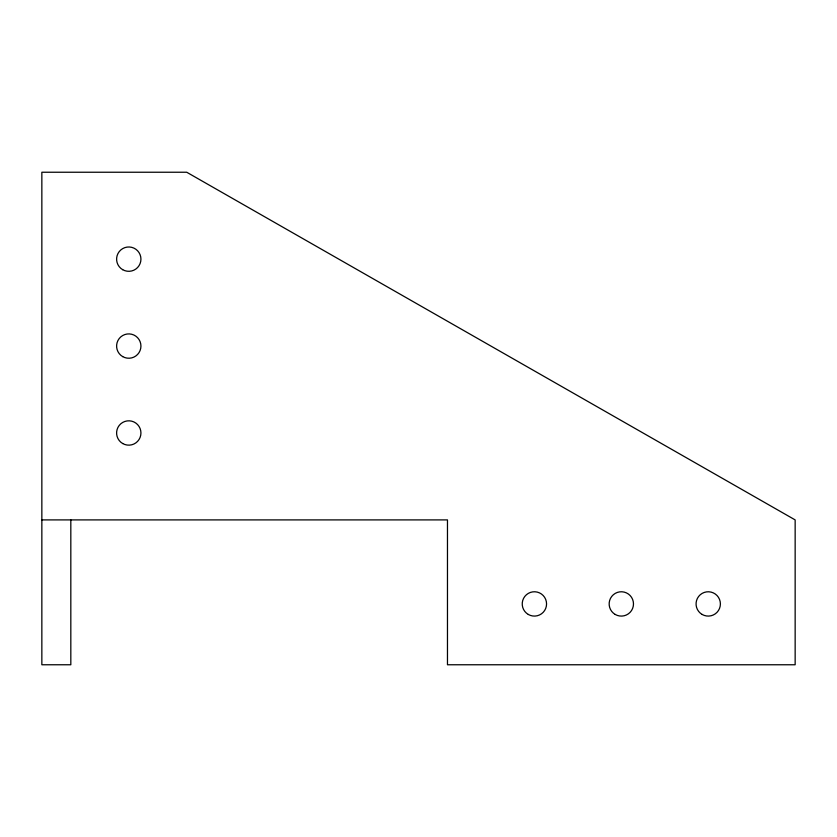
<?xml version="1.0" encoding="UTF-8"?>
<svg xmlns="http://www.w3.org/2000/svg" width="837" height="837" viewBox="0 0 837 837"><rect width="100%" height="100%" fill="white"/><g stroke="black" fill="none" stroke-linecap="round" stroke-linejoin="round"><path stroke-width="1.26" d="M41.85 519.903L447.471 519.903L447.471 664.766L795.15 664.766L795.15 519.903L186.714 172.234L41.85 172.234L41.85 664.766L70.821 664.766L70.821 519.903M702.149 614.463A12.168 12.168 0 0 0 720.395 603.927A12.168 12.168 0 0 0 702.149 593.391A12.168 12.168 0 0 0 702.149 614.463M615.226 614.463A12.168 12.168 0 0 0 633.483 603.927A12.168 12.168 0 0 0 615.226 593.391A12.168 12.168 0 0 0 615.226 614.463M528.304 614.463A12.168 12.168 0 0 0 546.561 603.927A12.168 12.168 0 0 0 528.304 593.391A12.168 12.168 0 0 0 528.304 614.463M122.683 443.526A12.168 12.168 0 0 0 140.94 432.991A12.168 12.168 0 0 0 122.683 422.444A12.168 12.168 0 0 0 122.683 443.526M122.683 356.604A12.168 12.168 0 0 0 140.94 346.068A12.168 12.168 0 0 0 122.683 335.532A12.168 12.168 0 0 0 122.683 356.604M122.683 269.681A12.168 12.168 0 0 0 140.94 259.146A12.168 12.168 0 0 0 122.683 248.61A12.168 12.168 0 0 0 122.683 269.681"/></g></svg>
